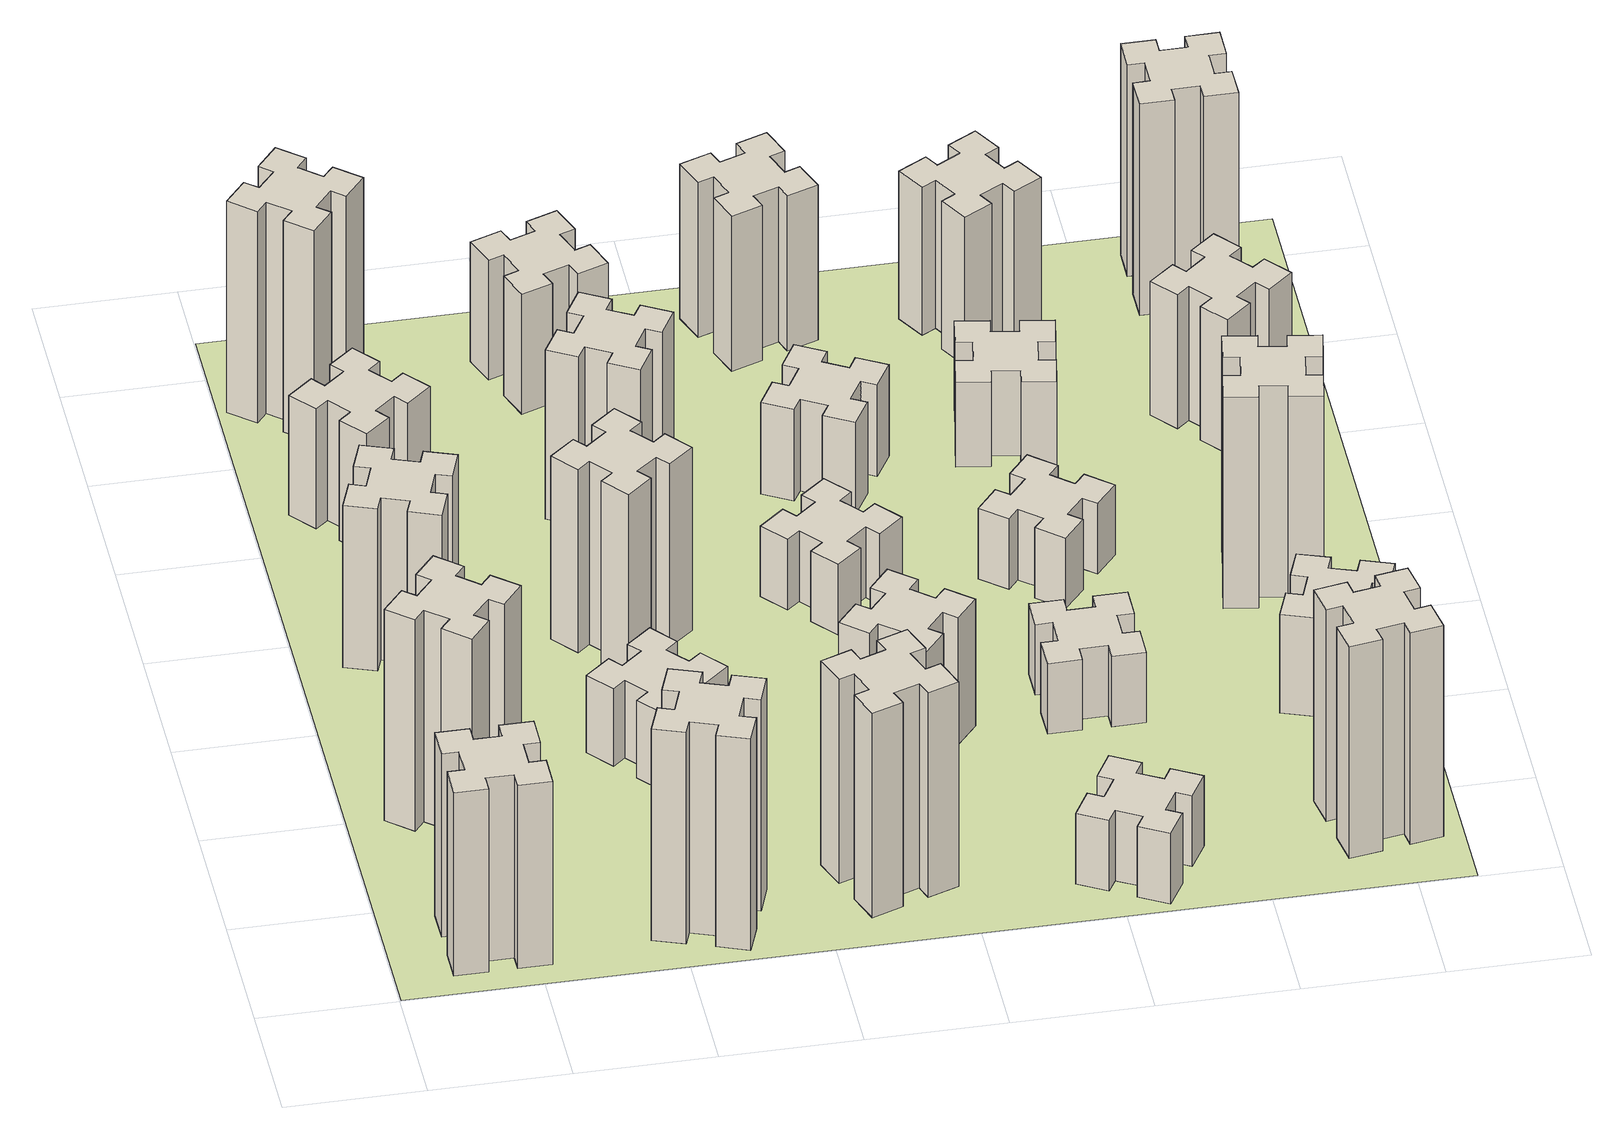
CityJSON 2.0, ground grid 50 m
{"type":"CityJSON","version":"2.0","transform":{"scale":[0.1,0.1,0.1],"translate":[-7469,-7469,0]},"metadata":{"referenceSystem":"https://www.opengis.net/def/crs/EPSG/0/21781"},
"CityObjects":{
"building1":{"type":"Building","attributes":{"class":"1000","function":"1000","usage":"1000","yearOfConstruction":2016,"roofType":"1000","measuredHeight":78,"storeysAboveGround":30,"storeysBelowGround":0},"geometry":[{"type":"Solid","lod":"1","boundaries":[[[[0,1,2,3,4,5,6,7,8,9,10,11,12,13,14,15,16,17,18,19]],[[17,16,20,21]],[[16,15,22,20]],[[15,14,23,22]],[[14,13,24,23]],[[13,12,25,24]],[[12,11,26,25]],[[11,10,27,26]],[[10,9,28,27]],[[9,8,29,28]],[[8,7,30,29]],[[7,6,31,30]],[[6,5,32,31]],[[5,4,33,32]],[[4,3,34,33]],[[3,2,35,34]],[[2,1,36,35]],[[1,0,37,36]],[[0,19,38,37]],[[19,18,39,38]],[[18,17,21,39]],[[24,25,26,27,28,29,30,31,32,33,34,35,36,37,38,39,21,20,22,23]]]]}]},
"building2":{"type":"Building","attributes":{"class":"1000","function":"1000","usage":"1000","yearOfConstruction":2016,"roofType":"1000","measuredHeight":90,"storeysAboveGround":30,"storeysBelowGround":0},"geometry":[{"type":"Solid","lod":"1","boundaries":[[[[40,41,42,43,44,45,46,47,48,49,50,51,52,53,54,55,56,57,58,59]],[[57,56,60,61]],[[56,55,62,60]],[[55,54,63,62]],[[54,53,64,63]],[[53,52,65,64]],[[52,51,66,65]],[[51,50,67,66]],[[50,49,68,67]],[[49,48,69,68]],[[48,47,70,69]],[[47,46,71,70]],[[46,45,72,71]],[[45,44,73,72]],[[44,43,74,73]],[[43,42,75,74]],[[42,41,76,75]],[[41,40,77,76]],[[40,59,78,77]],[[59,58,79,78]],[[58,57,61,79]],[[64,65,66,67,68,69,70,71,72,73,74,75,76,77,78,79,61,60,62,63]]]]}]},
"building3":{"type":"Building","attributes":{"class":"1000","function":"1000","usage":"1000","yearOfConstruction":2016,"roofType":"1000","measuredHeight":69,"storeysAboveGround":30,"storeysBelowGround":0},"geometry":[{"type":"Solid","lod":"1","boundaries":[[[[80,81,82,83,84,85,86,87,88,89,90,91,92,93,94,95,96,97,98,99]],[[97,96,100,101]],[[96,95,102,100]],[[95,94,103,102]],[[94,93,104,103]],[[93,92,105,104]],[[92,91,106,105]],[[91,90,107,106]],[[90,89,108,107]],[[89,88,109,108]],[[88,87,110,109]],[[87,86,111,110]],[[86,85,112,111]],[[85,84,113,112]],[[84,83,114,113]],[[83,82,115,114]],[[82,81,116,115]],[[81,80,117,116]],[[80,99,118,117]],[[99,98,119,118]],[[98,97,101,119]],[[104,105,106,107,108,109,110,111,112,113,114,115,116,117,118,119,101,100,102,103]]]]}]},
"building4":{"type":"Building","attributes":{"class":"1000","function":"1000","usage":"1000","yearOfConstruction":2016,"roofType":"1000","measuredHeight":51,"storeysAboveGround":30,"storeysBelowGround":0},"geometry":[{"type":"Solid","lod":"1","boundaries":[[[[120,121,122,123,124,125,126,127,128,129,130,131,132,133,134,135,136,137,138,139]],[[137,136,140,141]],[[136,135,142,140]],[[135,134,143,142]],[[134,133,144,143]],[[133,132,145,144]],[[132,131,146,145]],[[131,130,147,146]],[[130,129,148,147]],[[129,128,149,148]],[[128,127,150,149]],[[127,126,151,150]],[[126,125,152,151]],[[125,124,153,152]],[[124,123,154,153]],[[123,122,155,154]],[[122,121,156,155]],[[121,120,157,156]],[[120,139,158,157]],[[139,138,159,158]],[[138,137,141,159]],[[144,145,146,147,148,149,150,151,152,153,154,155,156,157,158,159,141,140,142,143]]]]}]},
"building5":{"type":"Building","attributes":{"class":"1000","function":"1000","usage":"1000","yearOfConstruction":2016,"roofType":"1000","measuredHeight":90,"storeysAboveGround":30,"storeysBelowGround":0},"geometry":[{"type":"Solid","lod":"1","boundaries":[[[[160,161,162,163,164,165,166,167,168,169,170,171,172,173,174,175,176,177,178,179]],[[177,176,180,181]],[[176,175,182,180]],[[175,174,183,182]],[[174,173,184,183]],[[173,172,185,184]],[[172,171,186,185]],[[171,170,187,186]],[[170,169,188,187]],[[169,168,189,188]],[[168,167,190,189]],[[167,166,191,190]],[[166,165,192,191]],[[165,164,193,192]],[[164,163,194,193]],[[163,162,195,194]],[[162,161,196,195]],[[161,160,197,196]],[[160,179,198,197]],[[179,178,199,198]],[[178,177,181,199]],[[184,185,186,187,188,189,190,191,192,193,194,195,196,197,198,199,181,180,182,183]]]]}]},
"building6":{"type":"Building","attributes":{"class":"1000","function":"1000","usage":"1000","yearOfConstruction":2016,"roofType":"1000","measuredHeight":90,"storeysAboveGround":30,"storeysBelowGround":0},"geometry":[{"type":"Solid","lod":"1","boundaries":[[[[200,201,202,203,204,205,206,207,208,209,210,211,212,213,214,215,216,217,218,219]],[[217,216,220,221]],[[216,215,222,220]],[[215,214,223,222]],[[214,213,224,223]],[[213,212,225,224]],[[212,211,226,225]],[[211,210,227,226]],[[210,209,228,227]],[[209,208,229,228]],[[208,207,230,229]],[[207,206,231,230]],[[206,205,232,231]],[[205,204,233,232]],[[204,203,234,233]],[[203,202,235,234]],[[202,201,236,235]],[[201,200,237,236]],[[200,219,238,237]],[[219,218,239,238]],[[218,217,221,239]],[[224,225,226,227,228,229,230,231,232,233,234,235,236,237,238,239,221,220,222,223]]]]}]},
"building7":{"type":"Building","attributes":{"class":"1000","function":"1000","usage":"1000","yearOfConstruction":2016,"roofType":"1000","measuredHeight":33,"storeysAboveGround":30,"storeysBelowGround":0},"geometry":[{"type":"Solid","lod":"1","boundaries":[[[[240,241,242,243,244,245,246,247,248,249,250,251,252,253,254,255,256,257,258,259]],[[257,256,260,261]],[[256,255,262,260]],[[255,254,263,262]],[[254,253,264,263]],[[253,252,265,264]],[[252,251,266,265]],[[251,250,267,266]],[[250,249,268,267]],[[249,248,269,268]],[[248,247,270,269]],[[247,246,271,270]],[[246,245,272,271]],[[245,244,273,272]],[[244,243,274,273]],[[243,242,275,274]],[[242,241,276,275]],[[241,240,277,276]],[[240,259,278,277]],[[259,258,279,278]],[[258,257,261,279]],[[264,265,266,267,268,269,270,271,272,273,274,275,276,277,278,279,261,260,262,263]]]]}]},
"building8":{"type":"Building","attributes":{"class":"1000","function":"1000","usage":"1000","yearOfConstruction":2016,"roofType":"1000","measuredHeight":78,"storeysAboveGround":30,"storeysBelowGround":0},"geometry":[{"type":"Solid","lod":"1","boundaries":[[[[280,281,282,283,284,285,286,287,288,289,290,291,292,293,294,295,296,297,298,299]],[[297,296,300,301]],[[296,295,302,300]],[[295,294,303,302]],[[294,293,304,303]],[[293,292,305,304]],[[292,291,306,305]],[[291,290,307,306]],[[290,289,308,307]],[[289,288,309,308]],[[288,287,310,309]],[[287,286,311,310]],[[286,285,312,311]],[[285,284,313,312]],[[284,283,314,313]],[[283,282,315,314]],[[282,281,316,315]],[[281,280,317,316]],[[280,299,318,317]],[[299,298,319,318]],[[298,297,301,319]],[[304,305,306,307,308,309,310,311,312,313,314,315,316,317,318,319,301,300,302,303]]]]}]},
"building9":{"type":"Building","attributes":{"class":"1000","function":"1000","usage":"1000","yearOfConstruction":2016,"roofType":"1000","measuredHeight":87,"storeysAboveGround":30,"storeysBelowGround":0},"geometry":[{"type":"Solid","lod":"1","boundaries":[[[[320,321,322,323,324,325,326,327,328,329,330,331,332,333,334,335,336,337,338,339]],[[337,336,340,341]],[[336,335,342,340]],[[335,334,343,342]],[[334,333,344,343]],[[333,332,345,344]],[[332,331,346,345]],[[331,330,347,346]],[[330,329,348,347]],[[329,328,349,348]],[[328,327,350,349]],[[327,326,351,350]],[[326,325,352,351]],[[325,324,353,352]],[[324,323,354,353]],[[323,322,355,354]],[[322,321,356,355]],[[321,320,357,356]],[[320,339,358,357]],[[339,338,359,358]],[[338,337,341,359]],[[344,345,346,347,348,349,350,351,352,353,354,355,356,357,358,359,341,340,342,343]]]]}]},
"building10":{"type":"Building","attributes":{"class":"1000","function":"1000","usage":"1000","yearOfConstruction":2016,"roofType":"1000","measuredHeight":72,"storeysAboveGround":30,"storeysBelowGround":0},"geometry":[{"type":"Solid","lod":"1","boundaries":[[[[360,361,362,363,364,365,366,367,368,369,370,371,372,373,374,375,376,377,378,379]],[[377,376,380,381]],[[376,375,382,380]],[[375,374,383,382]],[[374,373,384,383]],[[373,372,385,384]],[[372,371,386,385]],[[371,370,387,386]],[[370,369,388,387]],[[369,368,389,388]],[[368,367,390,389]],[[367,366,391,390]],[[366,365,392,391]],[[365,364,393,392]],[[364,363,394,393]],[[363,362,395,394]],[[362,361,396,395]],[[361,360,397,396]],[[360,379,398,397]],[[379,378,399,398]],[[378,377,381,399]],[[384,385,386,387,388,389,390,391,392,393,394,395,396,397,398,399,381,380,382,383]]]]}]},
"building11":{"type":"Building","attributes":{"class":"1000","function":"1000","usage":"1000","yearOfConstruction":2016,"roofType":"1000","measuredHeight":51,"storeysAboveGround":30,"storeysBelowGround":0},"geometry":[{"type":"Solid","lod":"1","boundaries":[[[[400,401,402,403,404,405,406,407,408,409,410,411,412,413,414,415,416,417,418,419]],[[417,416,420,421]],[[416,415,422,420]],[[415,414,423,422]],[[414,413,424,423]],[[413,412,425,424]],[[412,411,426,425]],[[411,410,427,426]],[[410,409,428,427]],[[409,408,429,428]],[[408,407,430,429]],[[407,406,431,430]],[[406,405,432,431]],[[405,404,433,432]],[[404,403,434,433]],[[403,402,435,434]],[[402,401,436,435]],[[401,400,437,436]],[[400,419,438,437]],[[419,418,439,438]],[[418,417,421,439]],[[424,425,426,427,428,429,430,431,432,433,434,435,436,437,438,439,421,420,422,423]]]]}]},
"building12":{"type":"Building","attributes":{"class":"1000","function":"1000","usage":"1000","yearOfConstruction":2016,"roofType":"1000","measuredHeight":54,"storeysAboveGround":30,"storeysBelowGround":0},"geometry":[{"type":"Solid","lod":"1","boundaries":[[[[440,441,442,443,444,445,446,447,448,449,450,451,452,453,454,455,456,457,458,459]],[[457,456,460,461]],[[456,455,462,460]],[[455,454,463,462]],[[454,453,464,463]],[[453,452,465,464]],[[452,451,466,465]],[[451,450,467,466]],[[450,449,468,467]],[[449,448,469,468]],[[448,447,470,469]],[[447,446,471,470]],[[446,445,472,471]],[[445,444,473,472]],[[444,443,474,473]],[[443,442,475,474]],[[442,441,476,475]],[[441,440,477,476]],[[440,459,478,477]],[[459,458,479,478]],[[458,457,461,479]],[[464,465,466,467,468,469,470,471,472,473,474,475,476,477,478,479,461,460,462,463]]]]}]},
"building13":{"type":"Building","attributes":{"class":"1000","function":"1000","usage":"1000","yearOfConstruction":2016,"roofType":"1000","measuredHeight":30,"storeysAboveGround":30,"storeysBelowGround":0},"geometry":[{"type":"Solid","lod":"1","boundaries":[[[[480,481,482,483,484,485,486,487,488,489,490,491,492,493,494,495,496,497,498,499]],[[497,496,500,501]],[[496,495,502,500]],[[495,494,503,502]],[[494,493,504,503]],[[493,492,505,504]],[[492,491,506,505]],[[491,490,507,506]],[[490,489,508,507]],[[489,488,509,508]],[[488,487,510,509]],[[487,486,511,510]],[[486,485,512,511]],[[485,484,513,512]],[[484,483,514,513]],[[483,482,515,514]],[[482,481,516,515]],[[481,480,517,516]],[[480,499,518,517]],[[499,498,519,518]],[[498,497,501,519]],[[504,505,506,507,508,509,510,511,512,513,514,515,516,517,518,519,501,500,502,503]]]]}]},
"building14":{"type":"Building","attributes":{"class":"1000","function":"1000","usage":"1000","yearOfConstruction":2016,"roofType":"1000","measuredHeight":30,"storeysAboveGround":30,"storeysBelowGround":0},"geometry":[{"type":"Solid","lod":"1","boundaries":[[[[520,521,522,523,524,525,526,527,528,529,530,531,532,533,534,535,536,537,538,539]],[[537,536,540,541]],[[536,535,542,540]],[[535,534,543,542]],[[534,533,544,543]],[[533,532,545,544]],[[532,531,546,545]],[[531,530,547,546]],[[530,529,548,547]],[[529,528,549,548]],[[528,527,550,549]],[[527,526,551,550]],[[526,525,552,551]],[[525,524,553,552]],[[524,523,554,553]],[[523,522,555,554]],[[522,521,556,555]],[[521,520,557,556]],[[520,539,558,557]],[[539,538,559,558]],[[538,537,541,559]],[[544,545,546,547,548,549,550,551,552,553,554,555,556,557,558,559,541,540,542,543]]]]}]},
"building15":{"type":"Building","attributes":{"class":"1000","function":"1000","usage":"1000","yearOfConstruction":2016,"roofType":"1000","measuredHeight":39,"storeysAboveGround":30,"storeysBelowGround":0},"geometry":[{"type":"Solid","lod":"1","boundaries":[[[[560,561,562,563,564,565,566,567,568,569,570,571,572,573,574,575,576,577,578,579]],[[577,576,580,581]],[[576,575,582,580]],[[575,574,583,582]],[[574,573,584,583]],[[573,572,585,584]],[[572,571,586,585]],[[571,570,587,586]],[[570,569,588,587]],[[569,568,589,588]],[[568,567,590,589]],[[567,566,591,590]],[[566,565,592,591]],[[565,564,593,592]],[[564,563,594,593]],[[563,562,595,594]],[[562,561,596,595]],[[561,560,597,596]],[[560,579,598,597]],[[579,578,599,598]],[[578,577,581,599]],[[584,585,586,587,588,589,590,591,592,593,594,595,596,597,598,599,581,580,582,583]]]]}]},
"building16":{"type":"Building","attributes":{"class":"1000","function":"1000","usage":"1000","yearOfConstruction":2016,"roofType":"1000","measuredHeight":66,"storeysAboveGround":30,"storeysBelowGround":0},"geometry":[{"type":"Solid","lod":"1","boundaries":[[[[600,601,602,603,604,605,606,607,608,609,610,611,612,613,614,615,616,617,618,619]],[[617,616,620,621]],[[616,615,622,620]],[[615,614,623,622]],[[614,613,624,623]],[[613,612,625,624]],[[612,611,626,625]],[[611,610,627,626]],[[610,609,628,627]],[[609,608,629,628]],[[608,607,630,629]],[[607,606,631,630]],[[606,605,632,631]],[[605,604,633,632]],[[604,603,634,633]],[[603,602,635,634]],[[602,601,636,635]],[[601,600,637,636]],[[600,619,638,637]],[[619,618,639,638]],[[618,617,621,639]],[[624,625,626,627,628,629,630,631,632,633,634,635,636,637,638,639,621,620,622,623]]]]}]},
"building17":{"type":"Building","attributes":{"class":"1000","function":"1000","usage":"1000","yearOfConstruction":2016,"roofType":"1000","measuredHeight":30,"storeysAboveGround":30,"storeysBelowGround":0},"geometry":[{"type":"Solid","lod":"1","boundaries":[[[[640,641,642,643,644,645,646,647,648,649,650,651,652,653,654,655,656,657,658,659]],[[657,656,660,661]],[[656,655,662,660]],[[655,654,663,662]],[[654,653,664,663]],[[653,652,665,664]],[[652,651,666,665]],[[651,650,667,666]],[[650,649,668,667]],[[649,648,669,668]],[[648,647,670,669]],[[647,646,671,670]],[[646,645,672,671]],[[645,644,673,672]],[[644,643,674,673]],[[643,642,675,674]],[[642,641,676,675]],[[641,640,677,676]],[[640,659,678,677]],[[659,658,679,678]],[[658,657,661,679]],[[664,665,666,667,668,669,670,671,672,673,674,675,676,677,678,679,661,660,662,663]]]]}]},
"building18":{"type":"Building","attributes":{"class":"1000","function":"1000","usage":"1000","yearOfConstruction":2016,"roofType":"1000","measuredHeight":30,"storeysAboveGround":30,"storeysBelowGround":0},"geometry":[{"type":"Solid","lod":"1","boundaries":[[[[680,681,682,683,684,685,686,687,688,689,690,691,692,693,694,695,696,697,698,699]],[[697,696,700,701]],[[696,695,702,700]],[[695,694,703,702]],[[694,693,704,703]],[[693,692,705,704]],[[692,691,706,705]],[[691,690,707,706]],[[690,689,708,707]],[[689,688,709,708]],[[688,687,710,709]],[[687,686,711,710]],[[686,685,712,711]],[[685,684,713,712]],[[684,683,714,713]],[[683,682,715,714]],[[682,681,716,715]],[[681,680,717,716]],[[680,699,718,717]],[[699,698,719,718]],[[698,697,701,719]],[[704,705,706,707,708,709,710,711,712,713,714,715,716,717,718,719,701,700,702,703]]]]}]},
"building19":{"type":"Building","attributes":{"class":"1000","function":"1000","usage":"1000","yearOfConstruction":2016,"roofType":"1000","measuredHeight":36,"storeysAboveGround":30,"storeysBelowGround":0},"geometry":[{"type":"Solid","lod":"1","boundaries":[[[[720,721,722,723,724,725,726,727,728,729,730,731,732,733,734,735,736,737,738,739]],[[737,736,740,741]],[[736,735,742,740]],[[735,734,743,742]],[[734,733,744,743]],[[733,732,745,744]],[[732,731,746,745]],[[731,730,747,746]],[[730,729,748,747]],[[729,728,749,748]],[[728,727,750,749]],[[727,726,751,750]],[[726,725,752,751]],[[725,724,753,752]],[[724,723,754,753]],[[723,722,755,754]],[[722,721,756,755]],[[721,720,757,756]],[[720,739,758,757]],[[739,738,759,758]],[[738,737,741,759]],[[744,745,746,747,748,749,750,751,752,753,754,755,756,757,758,759,741,740,742,743]]]]}]},
"building20":{"type":"Building","attributes":{"class":"1000","function":"1000","usage":"1000","yearOfConstruction":2016,"roofType":"1000","measuredHeight":90,"storeysAboveGround":30,"storeysBelowGround":0},"geometry":[{"type":"Solid","lod":"1","boundaries":[[[[760,761,762,763,764,765,766,767,768,769,770,771,772,773,774,775,776,777,778,779]],[[777,776,780,781]],[[776,775,782,780]],[[775,774,783,782]],[[774,773,784,783]],[[773,772,785,784]],[[772,771,786,785]],[[771,770,787,786]],[[770,769,788,787]],[[769,768,789,788]],[[768,767,790,789]],[[767,766,791,790]],[[766,765,792,791]],[[765,764,793,792]],[[764,763,794,793]],[[763,762,795,794]],[[762,761,796,795]],[[761,760,797,796]],[[760,779,798,797]],[[779,778,799,798]],[[778,777,781,799]],[[784,785,786,787,788,789,790,791,792,793,794,795,796,797,798,799,781,780,782,783]]]]}]},
"building21":{"type":"Building","attributes":{"class":"1000","function":"1000","usage":"1000","yearOfConstruction":2016,"roofType":"1000","measuredHeight":63,"storeysAboveGround":30,"storeysBelowGround":0},"geometry":[{"type":"Solid","lod":"1","boundaries":[[[[800,801,802,803,804,805,806,807,808,809,810,811,812,813,814,815,816,817,818,819]],[[817,816,820,821]],[[816,815,822,820]],[[815,814,823,822]],[[814,813,824,823]],[[813,812,825,824]],[[812,811,826,825]],[[811,810,827,826]],[[810,809,828,827]],[[809,808,829,828]],[[808,807,830,829]],[[807,806,831,830]],[[806,805,832,831]],[[805,804,833,832]],[[804,803,834,833]],[[803,802,835,834]],[[802,801,836,835]],[[801,800,837,836]],[[800,819,838,837]],[[819,818,839,838]],[[818,817,821,839]],[[824,825,826,827,828,829,830,831,832,833,834,835,836,837,838,839,821,820,822,823]]]]}]},
"building22":{"type":"Building","attributes":{"class":"1000","function":"1000","usage":"1000","yearOfConstruction":2016,"roofType":"1000","measuredHeight":42,"storeysAboveGround":30,"storeysBelowGround":0},"geometry":[{"type":"Solid","lod":"1","boundaries":[[[[840,841,842,843,844,845,846,847,848,849,850,851,852,853,854,855,856,857,858,859]],[[857,856,860,861]],[[856,855,862,860]],[[855,854,863,862]],[[854,853,864,863]],[[853,852,865,864]],[[852,851,866,865]],[[851,850,867,866]],[[850,849,868,867]],[[849,848,869,868]],[[848,847,870,869]],[[847,846,871,870]],[[846,845,872,871]],[[845,844,873,872]],[[844,843,874,873]],[[843,842,875,874]],[[842,841,876,875]],[[841,840,877,876]],[[840,859,878,877]],[[859,858,879,878]],[[858,857,861,879]],[[864,865,866,867,868,869,870,871,872,873,874,875,876,877,878,879,861,860,862,863]]]]}]},
"building23":{"type":"Building","attributes":{"class":"1000","function":"1000","usage":"1000","yearOfConstruction":2016,"roofType":"1000","measuredHeight":90,"storeysAboveGround":30,"storeysBelowGround":0},"geometry":[{"type":"Solid","lod":"1","boundaries":[[[[880,881,882,883,884,885,886,887,888,889,890,891,892,893,894,895,896,897,898,899]],[[897,896,900,901]],[[896,895,902,900]],[[895,894,903,902]],[[894,893,904,903]],[[893,892,905,904]],[[892,891,906,905]],[[891,890,907,906]],[[890,889,908,907]],[[889,888,909,908]],[[888,887,910,909]],[[887,886,911,910]],[[886,885,912,911]],[[885,884,913,912]],[[884,883,914,913]],[[883,882,915,914]],[[882,881,916,915]],[[881,880,917,916]],[[880,899,918,917]],[[899,898,919,918]],[[898,897,901,919]],[[904,905,906,907,908,909,910,911,912,913,914,915,916,917,918,919,901,900,902,903]]]]}]},
"building24":{"type":"Building","attributes":{"class":"1000","function":"1000","usage":"1000","yearOfConstruction":2016,"roofType":"1000","measuredHeight":57,"storeysAboveGround":30,"storeysBelowGround":0},"geometry":[{"type":"Solid","lod":"1","boundaries":[[[[920,921,922,923,924,925,926,927,928,929,930,931,932,933,934,935,936,937,938,939]],[[937,936,940,941]],[[936,935,942,940]],[[935,934,943,942]],[[934,933,944,943]],[[933,932,945,944]],[[932,931,946,945]],[[931,930,947,946]],[[930,929,948,947]],[[929,928,949,948]],[[928,927,950,949]],[[927,926,951,950]],[[926,925,952,951]],[[925,924,953,952]],[[924,923,954,953]],[[923,922,955,954]],[[922,921,956,955]],[[921,920,957,956]],[[920,939,958,957]],[[939,938,959,958]],[[938,937,941,959]],[[944,945,946,947,948,949,950,951,952,953,954,955,956,957,958,959,941,940,942,943]]]]}]},
"building25":{"type":"Building","attributes":{"class":"1000","function":"1000","usage":"1000","yearOfConstruction":2016,"roofType":"1000","measuredHeight":90,"storeysAboveGround":30,"storeysBelowGround":0},"geometry":[{"type":"Solid","lod":"1","boundaries":[[[[960,961,962,963,964,965,966,967,968,969,970,971,972,973,974,975,976,977,978,979]],[[977,976,980,981]],[[976,975,982,980]],[[975,974,983,982]],[[974,973,984,983]],[[973,972,985,984]],[[972,971,986,985]],[[971,970,987,986]],[[970,969,988,987]],[[969,968,989,988]],[[968,967,990,989]],[[967,966,991,990]],[[966,965,992,991]],[[965,964,993,992]],[[964,963,994,993]],[[963,962,995,994]],[[962,961,996,995]],[[961,960,997,996]],[[960,979,998,997]],[[979,978,999,998]],[[978,977,981,999]],[[984,985,986,987,988,989,990,991,992,993,994,995,996,997,998,999,981,980,982,983]]]]}]},
"landuse1":{"type":"LandUse","attributes":{"name":"plot1","function":"1010"},"geometry":[{"type":"MultiSurface","lod":"1","boundaries":[[[1000,1001,1002,1003]]]}]}
},
"vertices":[
[265,325,0],[265,225,0],[205,225,0],[205,105,0],[325,105,0],[325,165,0],[425,165,0],[425,105,0],[545,105,0],[545,225,0],[485,225,0],[485,325,0],[545,325,0],[545,445,0],[425,445,0],[425,385,0],[325,385,0],[325,445,0],[205,445,0],[205,325,0],[325,385,780],[325,445,780],[425,385,780],[425,445,780],[545,445,780],[545,325,780],[485,325,780],[485,225,780],[545,225,780],[545,105,780],[425,105,780],[425,165,780],[325,165,780],[325,105,780],[205,105,780],[205,225,780],[265,225,780],[265,325,780],[205,325,780],[205,445,780],
[484,1067,0],[408,1132,0],[446,1178,0],[354,1255,0],[277,1163,0],[323,1124,0],[259,1048,0],[213,1086,0],[136,994,0],[228,917,0],[266,963,0],[343,899,0],[304,853,0],[396,776,0],[473,868,0],[427,906,0],[492,983,0],[538,944,0],[615,1036,0],[523,1113,0],[492,983,900],[538,944,900],[427,906,900],[473,868,900],[396,776,900],[304,853,900],[343,899,900],[266,963,900],[228,917,900],[136,994,900],[213,1086,900],[259,1048,900],[323,1124,900],[277,1163,900],[354,1255,900],[446,1178,900],[408,1132,900],[484,1067,900],[523,1113,900],[615,1036,900],
[291,1869,0],[385,1835,0],[364,1779,0],[477,1737,0],[518,1850,0],[462,1871,0],[496,1965,0],[552,1944,0],[593,2057,0],[480,2098,0],[460,2042,0],[366,2076,0],[387,2132,0],[274,2173,0],[233,2060,0],[289,2040,0],[255,1946,0],[199,1967,0],[157,1854,0],[270,1813,0],[255,1946,690],[199,1967,690],[289,2040,690],[233,2060,690],[274,2173,690],[387,2132,690],[366,2076,690],[460,2042,690],[480,2098,690],[593,2057,690],[552,1944,690],[496,1965,690],[462,1871,690],[518,1850,690],[477,1737,690],[364,1779,690],[385,1835,690],[291,1869,690],[270,1813,690],[157,1854,690],
[492,2728,0],[427,2804,0],[473,2843,0],[396,2935,0],[304,2858,0],[343,2812,0],[266,2747,0],[228,2793,0],[136,2716,0],[213,2624,0],[259,2663,0],[323,2586,0],[277,2548,0],[354,2456,0],[446,2533,0],[408,2579,0],[484,2643,0],[523,2597,0],[615,2674,0],[538,2766,0],[484,2643,510],[523,2597,510],[408,2579,510],[446,2533,510],[354,2456,510],[277,2548,510],[323,2586,510],[259,2663,510],[213,2624,510],[136,2716,510],[228,2793,510],[266,2747,510],[343,2812,510],[304,2858,510],[396,2935,510],[473,2843,510],[427,2804,510],[492,2728,510],[538,2766,510],[615,2674,510],
[1029,360,0],[995,266,0],[939,287,0],[897,174,0],[1010,133,0],[1031,189,0],[1125,155,0],[1104,99,0],[1217,57,0],[1258,170,0],[1202,191,0],[1236,285,0],[1292,264,0],[1333,377,0],[1220,418,0],[1200,362,0],[1106,396,0],[1127,452,0],[1014,493,0],[973,380,0],[1106,396,900],[1127,452,900],[1200,362,900],[1220,418,900],[1333,377,900],[1292,264,900],[1236,285,900],[1202,191,900],[1258,170,900],[1217,57,900],[1104,99,900],[1125,155,900],[1031,189,900],[1010,133,900],[897,174,900],[939,287,900],[995,266,900],[1029,360,900],[973,380,900],[1014,493,900],
[384,3387,0],[308,3452,0],[346,3498,0],[254,3575,0],[177,3483,0],[223,3444,0],[159,3368,0],[113,3406,0],[36,3314,0],[128,3237,0],[166,3283,0],[243,3219,0],[204,3173,0],[296,3096,0],[373,3188,0],[327,3226,0],[392,3303,0],[438,3264,0],[515,3356,0],[423,3433,0],[392,3303,900],[438,3264,900],[327,3226,900],[373,3188,900],[296,3096,900],[204,3173,900],[243,3219,900],[166,3283,900],[128,3237,900],[36,3314,900],[113,3406,900],[159,3368,900],[223,3444,900],[177,3483,900],[254,3575,900],[346,3498,900],[308,3452,900],[384,3387,900],[423,3433,900],[515,3356,900],
[1083,1332,0],[1006,1267,0],[968,1313,0],[876,1236,0],[953,1144,0],[999,1183,0],[1063,1106,0],[1017,1068,0],[1094,976,0],[1186,1053,0],[1148,1099,0],[1224,1163,0],[1263,1117,0],[1355,1194,0],[1278,1286,0],[1232,1248,0],[1167,1324,0],[1213,1363,0],[1136,1455,0],[1044,1378,0],[1167,1324,330],[1213,1363,330],[1232,1248,330],[1278,1286,330],[1355,1194,330],[1263,1117,330],[1224,1163,330],[1148,1099,330],[1186,1053,330],[1094,976,330],[1017,1068,330],[1063,1106,330],[999,1183,330],[953,1144,330],[876,1236,330],[968,1313,330],[1006,1267,330],[1083,1332,330],[1044,1378,330],[1136,1455,330],
[1083,1972,0],[1006,1907,0],[968,1953,0],[876,1876,0],[953,1784,0],[999,1823,0],[1063,1746,0],[1017,1708,0],[1094,1616,0],[1186,1693,0],[1148,1739,0],[1224,1803,0],[1263,1757,0],[1355,1834,0],[1278,1926,0],[1232,1888,0],[1167,1964,0],[1213,2003,0],[1136,2095,0],[1044,2018,0],[1167,1964,780],[1213,2003,780],[1232,1888,780],[1278,1926,780],[1355,1834,780],[1263,1757,780],[1224,1803,780],[1148,1739,780],[1186,1693,780],[1094,1616,780],[1017,1708,780],[1063,1746,780],[999,1823,780],[953,1784,780],[876,1876,780],[968,1953,780],[1006,1907,780],[1083,1972,780],[1044,2018,780],[1136,2095,780],
[1765,496,0],[1671,462,0],[1650,518,0],[1537,477,0],[1579,364,0],[1635,385,0],[1669,291,0],[1613,270,0],[1654,157,0],[1767,199,0],[1746,255,0],[1840,289,0],[1860,233,0],[1973,274,0],[1932,387,0],[1876,366,0],[1842,460,0],[1898,480,0],[1857,593,0],[1744,552,0],[1842,460,870],[1898,480,870],[1876,366,870],[1932,387,870],[1973,274,870],[1860,233,870],[1840,289,870],[1746,255,870],[1767,199,870],[1654,157,870],[1613,270,870],[1669,291,870],[1635,385,870],[1579,364,870],[1537,477,870],[1650,518,870],[1671,462,870],[1765,496,870],[1744,552,870],[1857,593,870],
[1314,2666,0],[1227,2716,0],[1257,2768,0],[1153,2828,0],[1093,2724,0],[1145,2694,0],[1095,2607,0],[1043,2637,0],[983,2533,0],[1087,2473,0],[1117,2525,0],[1204,2475,0],[1174,2423,0],[1278,2363,0],[1338,2467,0],[1286,2497,0],[1336,2584,0],[1388,2554,0],[1448,2658,0],[1344,2718,0],[1336,2584,720],[1388,2554,720],[1286,2497,720],[1338,2467,720],[1278,2363,720],[1174,2423,720],[1204,2475,720],[1117,2525,720],[1087,2473,720],[983,2533,720],[1043,2637,720],[1095,2607,720],[1145,2694,720],[1093,2724,720],[1153,2828,720],[1257,2768,720],[1227,2716,720],[1314,2666,720],[1344,2718,720],[1448,2658,720],
[995,3345,0],[1029,3251,0],[973,3230,0],[1014,3117,0],[1127,3159,0],[1106,3215,0],[1200,3249,0],[1220,3193,0],[1333,3234,0],[1292,3347,0],[1236,3326,0],[1202,3420,0],[1258,3440,0],[1217,3553,0],[1104,3512,0],[1125,3456,0],[1031,3422,0],[1010,3478,0],[897,3437,0],[939,3324,0],[1031,3422,510],[1010,3478,510],[1125,3456,510],[1104,3512,510],[1217,3553,510],[1258,3440,510],[1202,3420,510],[1236,3326,510],[1292,3347,510],[1333,3234,510],[1220,3193,510],[1200,3249,510],[1106,3215,510],[1127,3159,510],[1014,3117,510],[973,3230,510],[1029,3251,510],[995,3345,510],[939,3324,510],[897,3437,510],
[1846,1063,0],[1923,999,0],[1884,953,0],[1976,876,0],[2053,968,0],[2007,1006,0],[2072,1083,0],[2118,1044,0],[2195,1136,0],[2103,1213,0],[2064,1167,0],[1988,1232,0],[2026,1278,0],[1934,1355,0],[1857,1263,0],[1903,1224,0],[1839,1148,0],[1793,1186,0],[1716,1094,0],[1808,1017,0],[1839,1148,540],[1793,1186,540],[1903,1224,540],[1857,1263,540],[1934,1355,540],[2026,1278,540],[1988,1232,540],[2064,1167,540],[2103,1213,540],[2195,1136,540],[2118,1044,540],[2072,1083,540],[2007,1006,540],[2053,968,540],[1976,876,540],[1884,953,540],[1923,999,540],[1846,1063,540],[1808,1017,540],[1716,1094,540],
[1972,1988,0],[1907,2064,0],[1953,2103,0],[1876,2195,0],[1784,2118,0],[1823,2072,0],[1746,2007,0],[1708,2053,0],[1616,1976,0],[1693,1884,0],[1739,1923,0],[1803,1846,0],[1757,1808,0],[1834,1716,0],[1926,1793,0],[1888,1839,0],[1964,1903,0],[2003,1857,0],[2095,1934,0],[2018,2026,0],[1964,1903,300],[2003,1857,300],[1888,1839,300],[1926,1793,300],[1834,1716,300],[1757,1808,300],[1803,1846,300],[1739,1923,300],[1693,1884,300],[1616,1976,300],[1708,2053,300],[1746,2007,300],[1823,2072,300],[1784,2118,300],[1876,2195,300],[1953,2103,300],[1907,2064,300],[1972,1988,300],[2018,2026,300],[2095,1934,300],
[2666,177,0],[2716,264,0],[2768,234,0],[2828,338,0],[2724,398,0],[2694,346,0],[2607,396,0],[2637,448,0],[2533,508,0],[2473,404,0],[2525,374,0],[2475,287,0],[2423,317,0],[2363,213,0],[2467,153,0],[2497,205,0],[2584,155,0],[2554,103,0],[2658,43,0],[2718,147,0],[2584,155,300],[2554,103,300],[2497,205,300],[2467,153,300],[2363,213,300],[2423,317,300],[2475,287,300],[2525,374,300],[2473,404,300],[2533,508,300],[2637,448,300],[2607,396,300],[2694,346,300],[2724,398,300],[2828,338,300],[2768,234,300],[2716,264,300],[2666,177,300],[2718,147,300],[2658,43,300],
[2026,2497,0],[2076,2584,0],[2128,2554,0],[2188,2658,0],[2084,2718,0],[2054,2666,0],[1967,2716,0],[1997,2768,0],[1893,2828,0],[1833,2724,0],[1885,2694,0],[1835,2607,0],[1783,2637,0],[1723,2533,0],[1827,2473,0],[1857,2525,0],[1944,2475,0],[1914,2423,0],[2018,2363,0],[2078,2467,0],[1944,2475,390],[1914,2423,390],[1857,2525,390],[1827,2473,390],[1723,2533,390],[1783,2637,390],[1835,2607,390],[1885,2694,390],[1833,2724,390],[1893,2828,390],[1997,2768,390],[1967,2716,390],[2054,2666,390],[2084,2718,390],[2188,2658,390],[2128,2554,390],[2076,2584,390],[2026,2497,390],[2078,2467,390],[2018,2363,390],
[1865,3556,0],[1771,3522,0],[1750,3578,0],[1637,3537,0],[1679,3424,0],[1735,3445,0],[1769,3351,0],[1713,3330,0],[1754,3217,0],[1867,3259,0],[1846,3315,0],[1940,3349,0],[1960,3293,0],[2073,3334,0],[2032,3447,0],[1976,3426,0],[1942,3520,0],[1998,3540,0],[1957,3653,0],[1844,3612,0],[1942,3520,660],[1998,3540,660],[1976,3426,660],[2032,3447,660],[2073,3334,660],[1960,3293,660],[1940,3349,660],[1846,3315,660],[1867,3259,660],[1754,3217,660],[1713,3330,660],[1769,3351,660],[1735,3445,660],[1679,3424,660],[1637,3537,660],[1750,3578,660],[1771,3522,660],[1865,3556,660],[1844,3612,660],[1957,3653,660],
[2545,1105,0],[2645,1105,0],[2645,1045,0],[2765,1045,0],[2765,1165,0],[2705,1165,0],[2705,1265,0],[2765,1265,0],[2765,1385,0],[2645,1385,0],[2645,1325,0],[2545,1325,0],[2545,1385,0],[2425,1385,0],[2425,1265,0],[2485,1265,0],[2485,1165,0],[2425,1165,0],[2425,1045,0],[2545,1045,0],[2485,1165,300],[2425,1165,300],[2485,1265,300],[2425,1265,300],[2425,1385,300],[2545,1385,300],[2545,1325,300],[2645,1325,300],[2645,1385,300],[2765,1385,300],[2765,1265,300],[2705,1265,300],[2705,1165,300],[2765,1165,300],[2765,1045,300],[2645,1045,300],[2645,1105,300],[2545,1105,300],[2545,1045,300],[2425,1045,300],
[2704,2007,0],[2628,2072,0],[2666,2118,0],[2574,2195,0],[2497,2103,0],[2543,2064,0],[2479,1988,0],[2433,2026,0],[2356,1934,0],[2448,1857,0],[2486,1903,0],[2563,1839,0],[2524,1793,0],[2616,1716,0],[2693,1808,0],[2647,1846,0],[2712,1923,0],[2758,1884,0],[2835,1976,0],[2743,2053,0],[2712,1923,300],[2758,1884,300],[2647,1846,300],[2693,1808,300],[2616,1716,300],[2524,1793,300],[2563,1839,300],[2486,1903,300],[2448,1857,300],[2356,1934,300],[2433,2026,300],[2479,1988,300],[2543,2064,300],[2497,2103,300],[2574,2195,300],[2666,2118,300],[2628,2072,300],[2704,2007,300],[2743,2053,300],[2835,1976,300],
[2664,2795,0],[2565,2812,0],[2576,2871,0],[2457,2892,0],[2437,2774,0],[2496,2764,0],[2478,2665,0],[2419,2676,0],[2398,2557,0],[2517,2537,0],[2527,2596,0],[2625,2578,0],[2615,2519,0],[2733,2498,0],[2754,2617,0],[2695,2627,0],[2712,2725,0],[2771,2715,0],[2792,2833,0],[2674,2854,0],[2712,2725,360],[2771,2715,360],[2695,2627,360],[2754,2617,360],[2733,2498,360],[2615,2519,360],[2625,2578,360],[2527,2596,360],[2517,2537,360],[2398,2557,360],[2419,2676,360],[2478,2665,360],[2496,2764,360],[2437,2774,360],[2457,2892,360],[2576,2871,360],[2565,2812,360],[2664,2795,360],[2674,2854,360],[2792,2833,360],
[3465,492,0],[3367,475,0],[3357,534,0],[3238,513,0],[3259,395,0],[3318,405,0],[3336,307,0],[3277,297,0],[3297,178,0],[3416,199,0],[3405,258,0],[3504,276,0],[3514,217,0],[3632,237,0],[3611,356,0],[3552,345,0],[3535,444,0],[3594,454,0],[3573,572,0],[3455,551,0],[3535,444,900],[3594,454,900],[3552,345,900],[3611,356,900],[3632,237,900],[3514,217,900],[3504,276,900],[3405,258,900],[3416,199,900],[3297,178,900],[3277,297,900],[3336,307,900],[3318,405,900],[3259,395,900],[3238,513,900],[3357,534,900],[3367,475,900],[3465,492,900],[3455,551,900],[3573,572,900],
[2716,3347,0],[2666,3434,0],[2718,3464,0],[2658,3568,0],[2554,3508,0],[2584,3456,0],[2497,3406,0],[2467,3458,0],[2363,3398,0],[2423,3294,0],[2475,3324,0],[2525,3237,0],[2473,3207,0],[2533,3103,0],[2637,3163,0],[2607,3215,0],[2694,3265,0],[2724,3213,0],[2828,3273,0],[2768,3377,0],[2694,3265,630],[2724,3213,630],[2607,3215,630],[2637,3163,630],[2533,3103,630],[2473,3207,630],[2525,3237,630],[2475,3324,630],[2423,3294,630],[2363,3398,630],[2467,3458,630],[2497,3406,630],[2584,3456,630],[2554,3508,630],[2658,3568,630],[2718,3464,630],[2666,3434,630],[2716,3347,630],[2768,3377,630],[2828,3273,630],
[3351,1029,0],[3445,995,0],[3424,939,0],[3537,897,0],[3578,1010,0],[3522,1031,0],[3556,1125,0],[3612,1104,0],[3653,1217,0],[3540,1258,0],[3520,1202,0],[3426,1236,0],[3447,1292,0],[3334,1333,0],[3293,1220,0],[3349,1200,0],[3315,1106,0],[3259,1127,0],[3217,1014,0],[3330,973,0],[3315,1106,420],[3259,1127,420],[3349,1200,420],[3293,1220,420],[3334,1333,420],[3447,1292,420],[3426,1236,420],[3520,1202,420],[3540,1258,420],[3653,1217,420],[3612,1104,420],[3556,1125,420],[3522,1031,420],[3578,1010,420],[3537,897,420],[3424,939,420],[3445,995,420],[3351,1029,420],[3330,973,420],[3217,1014,420],
[3267,1656,0],[3365,1638,0],[3355,1579,0],[3473,1558,0],[3494,1677,0],[3435,1687,0],[3452,1785,0],[3511,1775,0],[3532,1893,0],[3414,1914,0],[3404,1855,0],[3305,1872,0],[3316,1931,0],[3197,1952,0],[3177,1834,0],[3236,1824,0],[3218,1725,0],[3159,1736,0],[3138,1617,0],[3257,1597,0],[3218,1725,900],[3159,1736,900],[3236,1824,900],[3177,1834,900],[3197,1952,900],[3316,1931,900],[3305,1872,900],[3404,1855,900],[3414,1914,900],[3532,1893,900],[3511,1775,900],[3452,1785,900],[3435,1687,900],[3494,1677,900],[3473,1558,900],[3355,1579,900],[3365,1638,900],[3267,1656,900],[3257,1597,900],[3138,1617,900],
[3219,2663,0],[3283,2586,0],[3237,2548,0],[3314,2456,0],[3406,2533,0],[3368,2579,0],[3444,2643,0],[3483,2597,0],[3575,2674,0],[3498,2766,0],[3452,2728,0],[3387,2804,0],[3433,2843,0],[3356,2935,0],[3264,2858,0],[3303,2812,0],[3226,2747,0],[3188,2793,0],[3096,2716,0],[3173,2624,0],[3226,2747,570],[3188,2793,570],[3303,2812,570],[3264,2858,570],[3356,2935,570],[3433,2843,570],[3387,2804,570],[3452,2728,570],[3498,2766,570],[3575,2674,570],[3483,2597,570],[3444,2643,570],[3368,2579,570],[3406,2533,570],[3314,2456,570],[3237,2548,570],[3283,2586,570],[3219,2663,570],[3173,2624,570],[3096,2716,570],
[3285,3325,0],[3385,3325,0],[3385,3265,0],[3505,3265,0],[3505,3385,0],[3445,3385,0],[3445,3485,0],[3505,3485,0],[3505,3605,0],[3385,3605,0],[3385,3545,0],[3285,3545,0],[3285,3605,0],[3165,3605,0],[3165,3485,0],[3225,3485,0],[3225,3385,0],[3165,3385,0],[3165,3265,0],[3285,3265,0],[3225,3385,900],[3165,3385,900],[3225,3485,900],[3165,3485,900],[3165,3605,900],[3285,3605,900],[3285,3545,900],[3385,3545,900],[3385,3605,900],[3505,3605,900],[3505,3485,900],[3445,3485,900],[3445,3385,900],[3505,3385,900],[3505,3265,900],[3385,3265,900],[3385,3325,900],[3285,3325,900],[3285,3265,900],[3165,3265,900],
[5,3705,0],[3705,3705,0],[3705,5,0],[5,5,0]
]}
